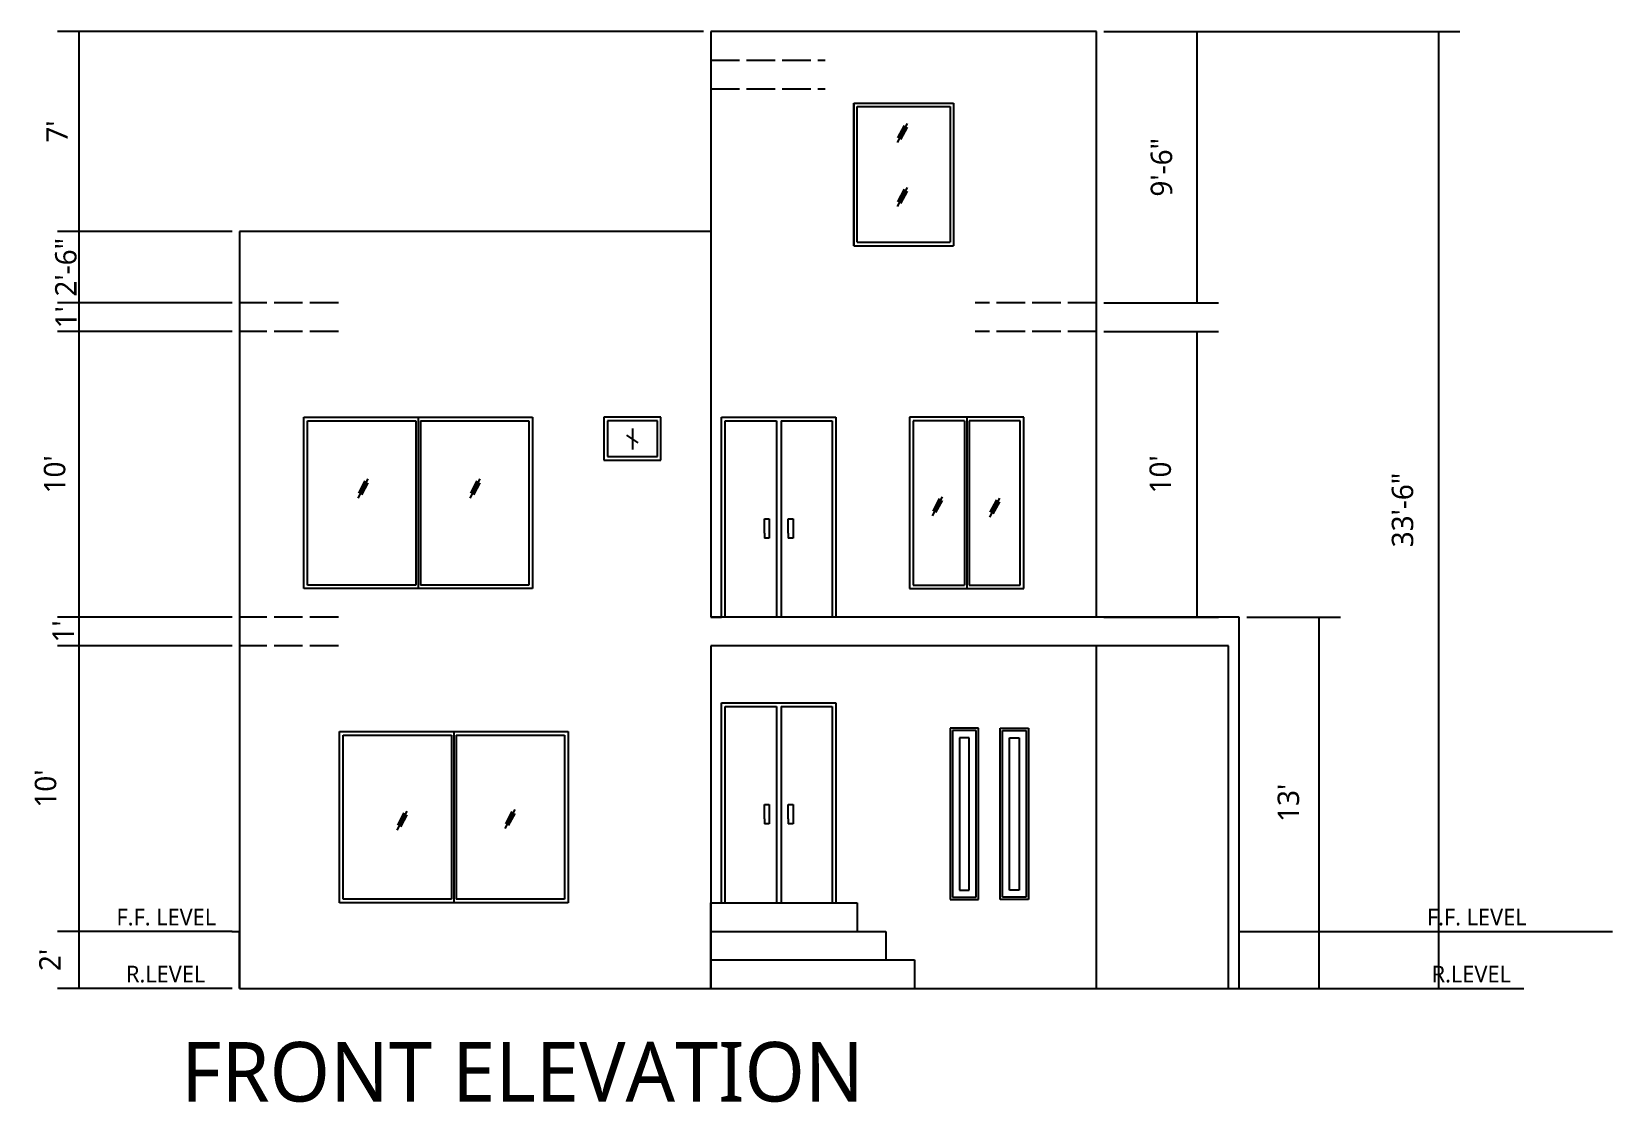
# Model space of a CAD drawing. Header units: inches. Extents: x -82 to 582, y -443 to 7.
import ezdxf

# ---------------------------------------------------------------- set-up
doc = ezdxf.new("R2010")
doc.units = ezdxf.units.IN
doc.header["$MEASUREMENT"] = 0
doc.linetypes.add('ACAD_ISO02W100', pattern=[15, 12, -3])
doc.styles.get("Standard").update_dxf_attribs({"font": 'Yu Gothic UI.ttf'})
doc.dimstyles.get("Standard").update_dxf_attribs({"dimscale": 50, "dimtxt": 0.18, "dimasz": 0.18, "dimexe": 0.18, "dimexo": 0.0625, "dimgap": 0.09, "dimtad": 0, "dimdec": 4, "dimzin": 0, "dimdsep": 46, "dimlunit": 4, "dimtxsty": 'Standard', "dimblk": 'NONE', "dimcen": 0.09, "dimadec": 0, "dimazin": 3, "dimtfac": 1, "dimtdec": 4, "dimtofl": 0, "dimtmove": 0, "dimatfit": 3, "dimfxl": 1, "dimtolj": 1, "dimtzin": 0, "dimarcsym": 0})

# ---------------------------------------------------------------- blocks, each defined once
blk = doc.blocks.new('*D2')
at = {"color": 0, "lineweight": -2, "transparency": 16777216}
for p, q in [((200.52, 7.01), (-70.86, 7.01)), ((-61.86, 7.01), (-61.86, -76.99)), ((2.52, -76.99), (-70.86, -76.99))]:
    blk.add_line(p, q, dxfattribs=at)
at = {"layer": 'Defpoints', "color": 0, "transparency": 16777216}
for p in [(203.64, 7.01), (-61.86, -76.99), (5.64, -76.99)]:
    blk.add_point(p, dxfattribs=at)
at = {"color": 0, "transparency": 16777216, "insert": (-71.05, -34.99), "char_height": 9, "attachment_point": 5, "rotation": 90}
blk.add_mtext("\\A1;7'", dxfattribs=at)
blk = doc.blocks.new('_None')
blk = doc.blocks.new('*D3')
at = {"color": 0, "lineweight": -2, "transparency": 16777216}
for p, q in [((2.52, -76.99), (-70.86, -76.99)), ((-61.86, -76.99), (-61.86, -106.99)), ((2.52, -106.99), (-70.86, -106.99))]:
    blk.add_line(p, q, dxfattribs=at)
at = {"layer": 'Defpoints', "color": 0, "transparency": 16777216}
for p in [(5.64, -76.99), (-61.86, -106.99), (5.64, -106.99)]:
    blk.add_point(p, dxfattribs=at)
at = {"color": 0, "transparency": 16777216, "insert": (-67.33, -91.99), "char_height": 9, "attachment_point": 5, "rotation": 90}
blk.add_mtext('\\A1;2\'-6"', dxfattribs=at)
blk = doc.blocks.new('*D4')
at = {"color": 0, "lineweight": -2, "transparency": 16777216}
for p, q in [((2.52, -106.99), (-70.86, -106.99)), ((-61.86, -106.99), (-61.86, -118.99)), ((2.52, -118.99), (-70.86, -118.99))]:
    blk.add_line(p, q, dxfattribs=at)
at = {"layer": 'Defpoints', "color": 0, "transparency": 16777216}
for p in [(5.64, -106.99), (-61.86, -118.99), (5.64, -118.99)]:
    blk.add_point(p, dxfattribs=at)
at = {"color": 0, "transparency": 16777216, "insert": (-67.32, -112.99), "char_height": 9, "attachment_point": 5, "rotation": 90}
blk.add_mtext("\\A1;1'", dxfattribs=at)
blk = doc.blocks.new('*D5')
at = {"color": 0, "lineweight": -2, "transparency": 16777216}
for p, q in [((2.52, -118.99), (-70.86, -118.99)), ((-61.86, -118.99), (-61.86, -238.99)), ((2.52, -238.99), (-70.86, -238.99))]:
    blk.add_line(p, q, dxfattribs=at)
at = {"layer": 'Defpoints', "color": 0, "transparency": 16777216}
for p in [(5.64, -118.99), (-61.86, -238.99), (5.64, -238.99)]:
    blk.add_point(p, dxfattribs=at)
at = {"color": 0, "transparency": 16777216, "insert": (-72.05, -178.99), "char_height": 9, "attachment_point": 5, "rotation": 90}
blk.add_mtext("\\A1;10'", dxfattribs=at)
blk = doc.blocks.new('*D6')
at = {"color": 0, "lineweight": -2, "transparency": 16777216}
for p, q in [((2.52, -238.99), (-70.86, -238.99)), ((-61.86, -238.99), (-61.86, -250.99)), ((2.52, -250.99), (-70.86, -250.99))]:
    blk.add_line(p, q, dxfattribs=at)
at = {"layer": 'Defpoints', "color": 0, "transparency": 16777216}
for p in [(5.64, -238.99), (-61.86, -250.99), (5.64, -250.99)]:
    blk.add_point(p, dxfattribs=at)
at = {"color": 0, "transparency": 16777216, "insert": (-68.5, -244.99), "char_height": 9, "attachment_point": 5, "rotation": 90}
blk.add_mtext("\\A1;1'", dxfattribs=at)
blk = doc.blocks.new('*D7')
at = {"color": 0, "lineweight": -2, "transparency": 16777216}
for p, q in [((2.52, -250.99), (-70.86, -250.99)), ((-61.86, -250.99), (-61.86, -370.99)), ((2.52, -370.99), (-70.86, -370.99))]:
    blk.add_line(p, q, dxfattribs=at)
at = {"layer": 'Defpoints', "color": 0, "transparency": 16777216}
for p in [(5.64, -250.99), (-61.86, -370.99), (5.64, -370.99)]:
    blk.add_point(p, dxfattribs=at)
at = {"color": 0, "transparency": 16777216, "insert": (-75.86, -310.99), "char_height": 9, "attachment_point": 5, "rotation": 90}
blk.add_mtext("\\A1;10'", dxfattribs=at)
blk = doc.blocks.new('*D8')
at = {"color": 0, "lineweight": -2, "transparency": 16777216}
for p, q in [((2.52, -370.99), (-70.86, -370.99)), ((-61.86, -370.99), (-61.86, -394.99)), ((2.52, -394.99), (-70.86, -394.99))]:
    blk.add_line(p, q, dxfattribs=at)
at = {"layer": 'Defpoints', "color": 0, "transparency": 16777216}
for p in [(5.64, -370.99), (-61.86, -394.99), (5.64, -394.99)]:
    blk.add_point(p, dxfattribs=at)
at = {"color": 0, "transparency": 16777216, "insert": (-74.08, -382.99), "char_height": 9, "attachment_point": 5, "rotation": 90}
blk.add_mtext("\\A1;2'", dxfattribs=at)
blk = doc.blocks.new('*D9')
at = {"color": 0, "lineweight": -2, "transparency": 16777216}
for p, q in [((368.77, 7.01), (416.85, 7.01)), ((407.85, 7.01), (407.85, -106.99)), ((368.77, -106.99), (416.85, -106.99))]:
    blk.add_line(p, q, dxfattribs=at)
at = {"layer": 'Defpoints', "color": 0, "transparency": 16777216}
for p in [(365.64, 7.01), (365.64, -106.99), (407.85, -106.99)]:
    blk.add_point(p, dxfattribs=at)
at = {"color": 0, "transparency": 16777216, "insert": (393, -49.99), "char_height": 9, "attachment_point": 5, "rotation": 90}
blk.add_mtext('\\A1;9\'-6"', dxfattribs=at)
blk = doc.blocks.new('*D12')
at = {"color": 0, "lineweight": -2, "transparency": 16777216}
for p, q in [((428.77, -238.99), (468.14, -238.99)), ((459.14, -238.99), (459.14, -394.99)), ((428.77, -394.99), (468.14, -394.99))]:
    blk.add_line(p, q, dxfattribs=at)
at = {"layer": 'Defpoints', "color": 0, "transparency": 16777216}
for p in [(425.64, -238.99), (425.64, -394.99), (459.14, -394.99)]:
    blk.add_point(p, dxfattribs=at)
at = {"color": 0, "transparency": 16777216, "insert": (446.32, -316.99), "char_height": 9, "attachment_point": 5, "rotation": 90}
blk.add_mtext("\\A1;13'", dxfattribs=at)
blk = doc.blocks.new('*D13')
at = {"color": 0, "lineweight": -2, "transparency": 16777216}
for p, q in [((368.77, -118.99), (416.85, -118.99)), ((407.85, -118.99), (407.85, -238.99)), ((368.77, -238.99), (416.85, -238.99))]:
    blk.add_line(p, q, dxfattribs=at)
at = {"layer": 'Defpoints', "color": 0, "transparency": 16777216}
for p in [(365.64, -118.99), (365.64, -238.99), (407.85, -238.99)]:
    blk.add_point(p, dxfattribs=at)
at = {"color": 0, "transparency": 16777216, "insert": (392.49, -178.99), "char_height": 9, "attachment_point": 5, "rotation": 90}
blk.add_mtext("\\A1;10'", dxfattribs=at)
blk = doc.blocks.new('*D14')
at = {"color": 0, "lineweight": -2, "transparency": 16777216}
for p, q in [((368.77, 7.01), (518.38, 7.01)), ((509.38, 7.01), (509.38, -394.99)), ((368.77, -394.99), (518.38, -394.99))]:
    blk.add_line(p, q, dxfattribs=at)
at = {"layer": 'Defpoints', "color": 0, "transparency": 16777216}
for p in [(365.64, 7.01), (365.64, -394.99), (509.38, -394.99)]:
    blk.add_point(p, dxfattribs=at)
at = {"color": 0, "transparency": 16777216, "insert": (494.28, -193.99), "char_height": 9, "attachment_point": 5, "rotation": 90}
blk.add_mtext('\\A1;33\'-6"', dxfattribs=at)

msp = doc.modelspace()

# ---------------------------------------------------------------- linework, layer by layer
for p, q in [((365.64319, 7.01131), (203.64319, 7.01131)), ((203.64319, 7.01131), (203.64319, -238.98869)), ((203.64319, 7.01131), (203.64319, -16.98869)), ((365.64319, -238.98869), (365.64319, 7.01131)), ((263.64319, -22.98869), (263.64319, -82.98869)), ((263.64319, -82.98869), (263.64319, -22.98869)), ((263.64319, -22.98869), (305.64319, -22.98869)), ((265.14319, -81.48869), (265.14319, -24.48869)), ((265.14319, -24.48869), (304.14319, -24.48869)), ((304.14319, -24.48869), (304.14319, -81.48869)), ((305.64319, -22.98869), (305.64319, -82.98869)), ((286.07923, -31.61611), (281.89959, -39.61846)), ((284.82928, -32.41068), (282.10211, -37.63211)), ((283.48501, -38.30167), (286.19385, -33.19809)), ((286.07923, -58.44921), (281.89959, -66.45157)), ((284.82928, -59.24378), (282.10211, -64.46521)), ((283.48501, -65.13477), (286.19385, -60.03119)), ((5.64319, -76.98869), (5.64319, -394.98869)), ((203.64319, -76.98869), (5.64319, -76.98869)), ((263.64319, -82.98869), (305.64319, -82.98869)), ((265.14319, -81.48869), (304.14319, -81.48869)), ((32.64319, -226.98869), (32.64319, -154.98869)), ((32.64319, -154.98869), (128.64319, -154.98869)), ((34.14319, -156.48869), (79.64319, -156.48869)), ((34.14319, -225.48869), (34.14319, -156.48869)), ((79.64319, -156.48869), (79.64319, -225.48869)), ((80.64319, -154.98869), (80.64319, -226.98869)), ((81.64319, -156.48869), (81.64319, -225.48869)), ((81.64319, -156.48869), (127.14319, -156.48869)), ((127.14319, -156.48869), (127.14319, -225.48869)), ((128.64319, -154.98869), (128.64319, -226.98869)), ((158.64319, -154.98869), (158.64319, -172.98869)), ((182.64319, -154.98869), (158.64319, -154.98869)), ((181.14319, -156.48869), (160.14319, -156.48869)), ((160.14319, -156.48869), (160.14319, -171.48869)), ((181.14319, -171.48869), (181.14319, -156.48869)), ((182.64319, -172.98869), (182.64319, -154.98869)), ((208.14319, -238.98869), (208.14319, -154.98869)), ((208.14319, -154.98869), (256.14319, -154.98869)), ((209.64319, -156.48869), (231.14319, -156.48869)), ((209.64319, -238.98869), (209.64319, -156.48869)), ((231.14319, -156.48869), (231.14319, -238.98869)), ((233.14319, -156.48869), (233.14319, -238.98869)), ((233.14319, -156.48869), (254.64319, -156.48869)), ((254.64319, -156.48869), (254.64319, -238.98869)), ((256.14319, -154.98869), (256.14319, -238.98869)), ((335.14319, -154.98869), (287.14319, -154.98869)), ((287.14319, -154.98869), (287.14319, -226.98869)), ((288.64319, -156.48869), (288.64319, -225.48869)), ((310.14319, -156.48869), (288.64319, -156.48869)), ((310.14319, -156.48869), (310.14319, -225.48869)), ((311.14319, -154.98869), (311.14319, -226.98869)), ((333.64319, -156.48869), (312.14319, -156.48869)), ((312.14319, -156.48869), (312.14319, -225.48869)), ((333.64319, -225.48869), (333.64319, -156.48869)), ((335.14319, -226.98869), (335.14319, -154.98869)), ((168.11566, -162.49701), (172.87792, -165.7904)), ((170.67995, -159.75252), (170.67995, -168.5349)), ((160.14319, -171.48869), (181.14319, -171.48869)), ((158.64319, -172.98869), (182.64319, -172.98869)), ((59.53409, -180.93868), (55.35445, -188.94103)), ((58.28414, -181.73324), (55.55698, -186.95467)), ((56.93987, -187.62423), (59.64871, -182.52066)), ((106.5813, -180.93868), (102.40165, -188.94103)), ((105.33134, -181.73324), (102.60418, -186.95467)), ((103.98708, -187.62423), (106.69592, -182.52066)), ((300.80177, -188.38842), (296.62212, -196.39078)), ((299.55181, -189.18299), (296.82465, -194.40442)), ((298.20755, -195.07398), (300.91639, -189.9704)), ((324.86892, -188.92272), (320.68928, -196.92507)), ((323.61897, -189.71728), (320.89181, -194.93871)), ((322.27471, -195.60827), (324.98355, -190.5047)), ((226.16099, -200.73869), (226.16099, -197.73869)), ((226.16099, -197.73869), (228.16099, -197.73869)), ((228.16099, -197.73869), (228.16099, -203.73869)), ((236.14319, -200.73869), (236.14319, -197.73869)), ((236.14319, -197.73869), (238.14319, -197.73869)), ((238.14319, -197.73869), (238.14319, -203.73869)), ((226.16099, -203.73869), (226.16099, -200.73869)), ((226.16099, -203.73869), (226.16099, -205.73869)), ((228.16099, -205.73869), (226.16099, -205.73869)), ((228.16099, -203.73869), (228.16099, -205.73869)), ((236.14319, -203.73869), (236.14319, -200.73869)), ((236.14319, -203.73869), (236.14319, -205.73869)), ((238.14319, -205.73869), (236.14319, -205.73869)), ((238.14319, -203.73869), (238.14319, -205.73869)), ((79.64319, -225.48869), (34.14319, -225.48869)), ((127.14319, -225.48869), (81.64319, -225.48869)), ((288.64319, -225.48869), (310.14319, -225.48869)), ((312.14319, -225.48869), (333.64319, -225.48869)), ((128.64319, -226.98869), (32.64319, -226.98869)), ((287.14319, -226.98869), (335.14319, -226.98869)), ((425.64319, -238.98869), (203.64319, -238.98869)), ((203.64319, -238.98869), (208.14319, -238.98869)), ((425.64319, -394.98869), (425.64319, -238.98869)), ((421.14319, -250.98869), (203.64319, -250.98869)), ((203.64319, -250.98869), (203.64319, -394.98869)), ((365.64319, -394.98869), (365.64319, -250.98869)), ((421.14319, -394.98869), (421.14319, -250.98869)), ((208.14319, -358.98869), (208.14319, -274.98869)), ((208.14319, -274.98869), (256.14319, -274.98869)), ((209.64319, -276.48869), (231.14319, -276.48869)), ((209.64319, -358.98869), (209.64319, -276.48869)), ((231.14319, -276.48869), (231.14319, -358.98869)), ((233.14319, -276.48869), (233.14319, -358.98869)), ((233.14319, -276.48869), (254.64319, -276.48869)), ((254.64319, -276.48869), (254.64319, -358.98869)), ((256.14319, -274.98869), (256.14319, -358.98869)), ((47.64319, -358.98869), (47.64319, -286.98869)), ((47.64319, -286.98869), (143.64319, -286.98869)), ((49.14319, -357.48869), (49.14319, -288.48869)), ((49.14319, -288.48869), (94.64319, -288.48869)), ((94.64319, -288.48869), (94.64319, -357.48869)), ((95.64319, -286.98869), (95.64319, -358.98869)), ((96.64319, -288.48869), (96.64319, -357.48869)), ((96.64319, -288.48869), (142.14319, -288.48869)), ((142.14319, -288.48869), (142.14319, -357.48869)), ((143.64319, -286.98869), (143.64319, -358.98869)), ((316.14319, -285.64086), (304.14319, -285.64086)), ((304.14319, -285.64086), (304.14319, -357.64086)), ((315.14319, -286.64086), (305.14319, -286.64086)), ((305.14319, -286.64086), (305.14319, -356.64086)), ((312.14319, -289.64086), (308.14319, -289.64086)), ((308.14319, -289.64086), (308.14319, -353.64086)), ((312.14319, -353.64086), (312.14319, -289.64086)), ((315.14319, -356.64086), (315.14319, -286.64086)), ((316.14319, -357.64086), (316.14319, -285.64086)), ((325.14319, -285.64086), (337.14319, -285.64086)), ((325.14319, -289.64086), (325.14319, -285.64086)), ((325.14319, -357.64086), (325.14319, -289.64086)), ((326.14319, -356.64086), (326.14319, -286.64086)), ((326.14319, -286.64086), (336.14319, -286.64086)), ((329.14319, -353.64086), (329.14319, -289.64086)), ((329.14319, -289.64086), (333.14319, -289.64086)), ((333.14319, -289.64086), (333.14319, -353.64086)), ((336.14319, -286.64086), (336.14319, -356.64086)), ((337.14319, -285.64086), (337.14319, -357.64086)), ((226.14319, -320.73869), (226.14319, -317.73869)), ((226.14319, -317.73869), (228.14319, -317.73869)), ((228.14319, -317.73869), (228.14319, -323.73869)), ((236.14319, -320.73869), (236.14319, -317.73869)), ((236.14319, -317.73869), (238.14319, -317.73869)), ((238.14319, -317.73869), (238.14319, -323.73869)), ((75.92134, -320.41853), (71.7417, -328.42089)), ((74.67139, -321.2131), (71.94423, -326.43453)), ((73.32712, -327.10409), (76.03597, -322.00051)), ((121.26366, -319.8341), (117.08401, -327.83645)), ((120.01371, -320.62867), (117.28654, -325.8501)), ((118.66944, -326.51966), (121.37828, -321.41608)), ((226.14319, -323.73869), (226.14319, -320.73869)), ((226.14319, -323.73869), (226.14319, -325.73869)), ((228.14319, -323.73869), (228.14319, -325.73869)), ((236.14319, -323.73869), (236.14319, -320.73869)), ((236.14319, -323.73869), (236.14319, -325.73869)), ((238.14319, -323.73869), (238.14319, -325.73869)), ((228.14319, -325.73869), (226.14319, -325.73869)), ((238.14319, -325.73869), (236.14319, -325.73869)), ((94.64319, -357.48869), (49.14319, -357.48869)), ((142.14319, -357.48869), (96.64319, -357.48869)), ((304.14319, -357.64086), (316.14319, -357.64086)), ((305.14319, -356.64086), (315.14319, -356.64086)), ((308.14319, -353.64086), (312.14319, -353.64086)), ((337.14319, -357.64086), (325.14319, -357.64086)), ((336.14319, -356.64086), (326.14319, -356.64086)), ((333.14319, -353.64086), (329.14319, -353.64086)), ((143.64319, -358.98869), (47.64319, -358.98869)), ((203.64319, -394.98869), (203.64319, -358.98869)), ((203.64319, -370.98869), (203.64319, -358.98869)), ((203.64319, -358.98869), (265.14319, -358.98869)), ((265.14319, -358.98869), (265.14319, -370.98869)), ((2.37235, -370.98869), (5.64319, -370.98869)), ((5.64319, -394.98869), (5.64319, -370.98869)), ((203.64319, -382.98869), (203.64319, -370.98869)), ((203.64319, -370.98869), (277.14319, -370.98869)), ((203.64319, -370.98869), (277.14319, -370.98869)), ((277.14319, -370.98869), (277.14319, -382.98869)), ((425.64319, -370.98869), (582.41215, -370.98869)), ((203.64319, -394.98869), (203.64319, -382.98869)), ((203.64319, -382.98869), (289.14319, -382.98869)), ((277.14319, -382.98869), (277.14319, -382.98869)), ((289.14319, -382.98869), (289.14319, -394.98869)), ((5.64319, -394.98869), (425.64319, -394.98869)), ((518.37787, -394.98869), (545.27162, -394.98869))]:
    msp.add_line(p, q)
at = {"linetype": 'ACAD_ISO02W100'}
for p, q in [((203.64319, -4.98869), (251.64319, -4.98869)), ((203.64319, -16.98869), (251.64319, -16.98869)), ((47.11098, -106.98869), (5.64319, -106.98869)), ((365.64319, -106.98869), (314.64319, -106.98869)), ((47.11098, -118.98869), (5.64319, -118.98869)), ((365.64319, -118.98869), (314.64319, -118.98869)), ((47.11098, -238.98869), (5.64319, -238.98869)), ((47.11098, -250.98869), (5.64319, -250.98869))]:
    msp.add_line(p, q, dxfattribs=at)

# ---------------------------------------------------------------- texts
at = {"attachment_point": 1}
for s, width, insert, char_height in [('F.F. LEVEL', 54.9783899, (-46.12872, -361.45473), 7), ('F.F. LEVEL', 54.9783899, (504.46863, -361.45473), 7), ('{\\fYu Gothic UI|b0|i0|c128|p34;R.LEVEL}', 33.3266708, (-42.09556, -385.41557), 7), ('{\\fYu Gothic UI|b0|i0|c128|p34;R.LEVEL}', 33.3266708, (506.47877, -385.41557), 7), ('\\pxqc;FRONT ELEVATION', 459.4841955, (-105.25424, -417.47825), 25)]:
    msp.add_mtext_dynamic_manual_height_columns(s, width=width, gutter_width=1, heights=[0], dxfattribs=dict(at, insert=insert, char_height=char_height))

# ---------------------------------------------------------------- dimensions: what is measured, and where the dimension line sits
for base, p1, p2, picture, middle in [((-61.85557, -76.98869), (203.64319, 7.01131), (5.64319, -76.98869), '*D2', (-71.04764, -34.98869)), ((407.84671, -106.98869), (365.64319, 7.01131), (365.64319, -106.98869), '*D9', (393.00359, -49.98869)), ((509.37787, -394.98869), (365.64319, 7.01131), (365.64319, -394.98869), '*D14', (494.28432, -193.98869)), ((-61.85557, -106.98869), (5.64319, -76.98869), (5.64319, -106.98869), '*D3', (-67.32724, -91.98869)), ((-61.85557, -118.98869), (5.64319, -106.98869), (5.64319, -118.98869), '*D4', (-67.32498, -112.98869)), ((-61.85557, -238.98869), (5.64319, -118.98869), (5.64319, -238.98869), '*D5', (-72.05237, -178.98869)), ((407.84671, -238.98869), (365.64319, -118.98869), (365.64319, -238.98869), '*D13', (392.49471, -178.98869)), ((-61.85557, -250.98869), (5.64319, -238.98869), (5.64319, -250.98869), '*D6', (-68.49808, -244.98869)), ((459.14379, -394.98869), (425.64319, -238.98869), (425.64319, -394.98869), '*D12', (446.32142, -316.98869)), ((-61.85557, -370.98869), (5.64319, -250.98869), (5.64319, -370.98869), '*D7', (-75.85756, -310.98869)), ((-61.85557, -394.98869), (5.64319, -370.98869), (5.64319, -394.98869), '*D8', (-74.08028, -382.98869))]:
    dim = msp.add_linear_dim(base=base, p1=p1, p2=p2, angle=90, dimstyle='Standard', override={"dimtmove": 2})
    dim.commit()
    dim.dimension.update_dxf_attribs({"geometry": picture, "text_midpoint": middle, "dimtype": 160})

doc.saveas('drawing.dxf')
